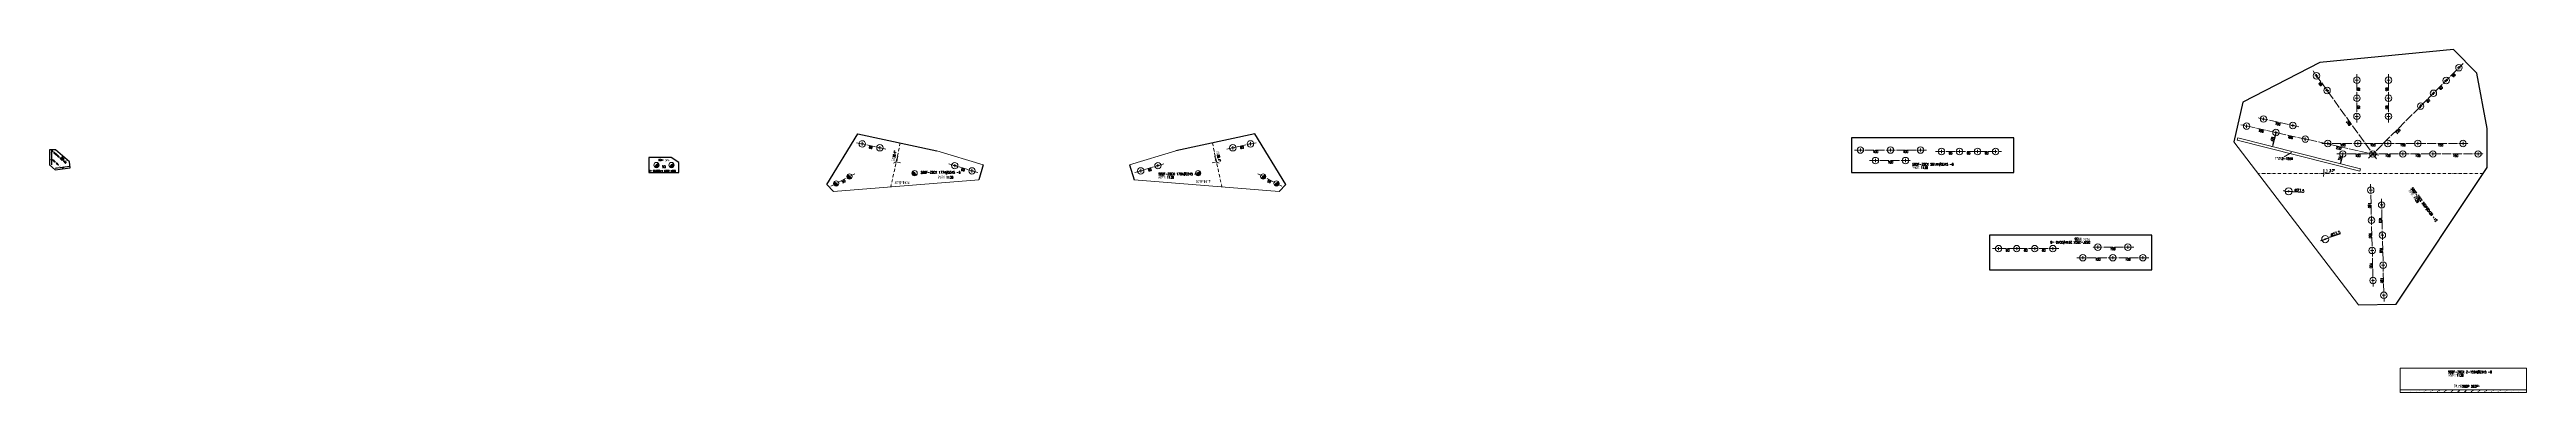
# Model space of a CAD drawing. Header units: millimetres. Extents: x -164 to 144402, y -33030 to 11430.
# Drawn here: x 18006 to 26246, y -15809 to -14671 of the extents above; entities that cross this region are included whole.
import ezdxf
from ezdxf.enums import TextEntityAlignment as Align

# ---------------------------------------------------------------- set-up
doc = ezdxf.new("R2010")
doc.units = ezdxf.units.MM
doc.header["$LTSCALE"] = 20
doc.header["$PDMODE"] = 1
doc.linetypes.add('DASHDOT2X', pattern=[1.75, 1.5, -0.125, 0, -0.125])
doc.linetypes.add('DIVIDE', pattern=[0.875, 0.5, -0.125, 0, -0.125, 0, -0.125])
for name, color, linetype, lineweight in [('1', 7, 'Continuous', 25), ('11', 3, 'Continuous', 13), ('12', 7, 'Continuous', 13), ('5', 1, 'Continuous', 13), ('7', 2, 'DASHDOT2X', 13), ('8', 3, 'DIVIDE', 13)]:
    doc.layers.add(name, color=color, linetype=linetype, lineweight=lineweight)
doc.styles.get("Standard").update_dxf_attribs({"font": 'simplex', "width": 0.7, "bigfont": 'gbhzfs.shx'})
doc.dimstyles.new('dimStyle3', dxfattribs={"dimtxt": 2.1, "dimasz": 1, "dimexe": 1.05, "dimexo": 0, "dimgap": 0.525, "dimtad": 1, "dimzin": 0, "dimdsep": 46, "dimtxsty": 'standard', "dimblk": 'OBLIQUE', "dimblk1": 'OBLIQUE', "dimblk2": 'OBLIQUE', "dimcen": 0.09, "dimadec": 0, "dimazin": 0, "dimtfac": 1, "dimtdec": 1, "dimtmove": 0, "dimatfit": 3, "dimfxl": 0, "dimtolj": 1, "dimtzin": 0, "dimarcsym": 0})

# ---------------------------------------------------------------- blocks, each defined once
blk = doc.blocks.new('M16')
for p, q in [((-0.71, -0.71), (0.71, 0.71)), ((-0.4, 0), (0.4, 0)), ((0, 0.4), (0, -0.4))]:
    blk.add_line(p, q)
blk.add_circle((0, 0), 1)
for radius in [0.8, 0.6, 0.4, 0.2]:
    blk.add_arc((0, 0), radius, 225, 45)
blk = doc.blocks.new('M20')
for p, q in [((-0.5, 0), (0.5, 0)), ((0, -0.5), (0, 0.5))]:
    blk.add_line(p, q)
blk.add_circle((0, 0), 1)
blk = doc.blocks.new('*D134')
at = {"layer": '12', "color": 0, "lineweight": -2}
for p, q in [((25400.2, -14993.4), (25399.6, -14993.2)), ((25412, -14948.9), (25401.4, -14991.1)), ((25412, -14946.4), (25411.4, -14946.2))]:
    blk.add_line(p, q, dxfattribs=at)
at = {"layer": '12', "color": 0}
for points in [[(25401, -14991), (25401.8, -14991.2), (25400.8, -14993.5)], [(25411.6, -14948.8), (25412.4, -14949), (25412.6, -14946.5)]]:
    blk.add_solid(points, dxfattribs=at)
at = {"layer": 'Defpoints', "color": 0}
for p in [(25400.8, -14993.5), (25400.8, -14993.5), (25412.6, -14946.5)]:
    blk.add_point(p, dxfattribs=at)
at = {"layer": '12', "color": 0, "insert": (25401.2, -14968.7), "char_height": 10, "attachment_point": 5, "rotation": 75.86549}
blk.add_mtext('48', dxfattribs=at)
blk = doc.blocks.new('*D135')
at = {"layer": '12', "color": 0, "lineweight": -2}
for p, q in [((25634.2, -15020.1), (25627.2, -15048)), ((25627.2, -15050.6), (25627.8, -15050.7)), ((25635.4, -15017.8), (25636.1, -15018))]:
    blk.add_line(p, q, dxfattribs=at)
at = {"layer": '12', "color": 0}
for points in [[(25626.8, -15047.9), (25627.6, -15048.1), (25626.6, -15050.4)], [(25633.8, -15020), (25634.6, -15020.2), (25634.8, -15017.7)]]:
    blk.add_solid(points, dxfattribs=at)
at = {"layer": 'Defpoints', "color": 0}
for p in [(25626.6, -15050.4), (25626.6, -15050.4), (25634.8, -15017.7)]:
    blk.add_point(p, dxfattribs=at)
at = {"layer": '12', "color": 0, "insert": (25625.3, -15032.7), "char_height": 10, "attachment_point": 5, "rotation": 75.86549}
blk.add_mtext('34', dxfattribs=at)
blk = doc.blocks.new('*D138')
at = {"layer": '12', "color": 0, "lineweight": -2}
for p, q in [((25440.6, -15140.4), (25438.1, -15140.2)), ((25443.1, -15140.6), (25466.5, -15142.7)), ((25504.6, -15146.1), (25469, -15142.9))]:
    blk.add_line(p, q, dxfattribs=at)
at = {"layer": '12', "color": 0}
for points in [[(25440.7, -15140), (25440.6, -15140.8), (25443.1, -15140.6)], [(25469.1, -15142.5), (25469, -15143.3), (25466.5, -15142.7)]]:
    blk.add_solid(points, dxfattribs=at)
at = {"layer": 'Defpoints', "color": 0}
for p in [(25443.1, -15140.6), (25466.5, -15142.7)]:
    blk.add_point(p, dxfattribs=at)
at = {"layer": '12', "color": 0, "insert": (25490.7, -15139.2), "char_height": 10, "attachment_point": 5, "rotation": 354.92314}
blk.add_mtext('∅23.5', dxfattribs=at)
blk = doc.blocks.new('*D139')
at = {"layer": '12', "color": 0, "lineweight": -2}
for p, q in [((25563.1, -15305.3), (25560.7, -15306.1)), ((25565.4, -15304.4), (25587.5, -15296.4)), ((25626.2, -15282.3), (25589.9, -15295.5))]:
    blk.add_line(p, q, dxfattribs=at)
at = {"layer": '12', "color": 0}
for points in [[(25562.9, -15304.9), (25563.2, -15305.7), (25565.4, -15304.4)], [(25589.7, -15295.1), (25590, -15295.9), (25587.5, -15296.4)]]:
    blk.add_solid(points, dxfattribs=at)
at = {"layer": 'Defpoints', "color": 0}
for p in [(25565.4, -15304.4), (25587.5, -15296.4)]:
    blk.add_point(p, dxfattribs=at)
at = {"layer": '12', "color": 0, "insert": (25610.6, -15282), "char_height": 10, "attachment_point": 5, "rotation": 19.98953}
blk.add_mtext('∅23.5', dxfattribs=at)

msp = doc.modelspace()

# ---------------------------------------------------------------- hatches: boundary and pattern name
at = {"layer": '12'}
h = msp.add_hatch(dxfattribs=at)
h.set_pattern_fill('ANSI31', color=256, scale=5, style=0)
edge = h.paths.add_edge_path()
edge.add_line((18012, -15003.557), (18012, -15053.557))
edge.add_line((18006, -15003.557), (18006, -15053.557))
h = msp.add_hatch(dxfattribs=at)
h.set_pattern_fill('ANSI31', color=256, scale=5, style=0)
edge = h.paths.add_edge_path()
edge.add_line((18024.181, -15064.218), (18073.74, -15057.593))
edge.add_line((18024.976, -15070.165), (18074.535, -15063.54))
h = msp.add_hatch(dxfattribs=at)
h.set_pattern_fill('ANSI31', color=256, scale=5, style=0)
edge = h.paths.add_edge_path()
edge.add_line((25825.894, -15809.178), (26245.894, -15809.178))
edge.add_line((25825.894, -15801.178), (26245.894, -15801.178))

# ---------------------------------------------------------------- linework, layer by layer
at = {"layer": '1'}
for p, q in [((25558.386, -14713.406), (25301.842, -14845.24)), ((26003.539, -14671.197), (25558.386, -14713.406)), ((26081.321, -14748.979), (26003.539, -14671.197)), ((26114.838, -14932.69), (26081.321, -14748.979)), ((25301.842, -14845.24), (25272.57, -14977.759)), ((20591.579, -15118.486), (20695.34, -14950.53)), ((20695.34, -14950.53), (20958.246, -15007.146)), ((22015.294, -14950.53), (21752.388, -15007.146)), ((22119.055, -15118.486), (22015.294, -14950.53)), ((24540, -14964.557), (24000, -14964.557)), ((24000, -14964.557), (24000, -15079.557)), ((24540, -15079.557), (24540, -14964.557)), ((26114.838, -15062.69), (26114.838, -14932.69)), ((18026, -15003.557), (18006, -15003.557)), ((18006, -15003.557), (18006, -15053.557)), ((18006, -15053.557), (18024.976, -15070.165)), ((18012, -15003.557), (18012, -15053.557)), ((18024.181, -15064.218), (18073.74, -15057.593)), ((18024.976, -15070.165), (18074.535, -15063.54)), ((18071.885, -15043.717), (18026, -15003.557)), ((18074.535, -15063.54), (18071.885, -15043.717)), ((20074.184, -15029.557), (20000, -15029.557)), ((20000, -15029.557), (20000, -15079.557)), ((20100, -15046.451), (20074.184, -15029.557)), ((20100, -15079.557), (20100, -15046.451)), ((21112.111, -15053.887), (21096.949, -15103.795)), ((21598.523, -15053.887), (21613.684, -15103.795)), ((26101.488, -15082.69), (26114.838, -15062.69)), ((20000, -15079.557), (20100, -15079.557)), ((20613.85, -15142.495), (20591.579, -15118.486)), ((22096.784, -15142.495), (22119.055, -15118.486)), ((24000, -15079.557), (24540, -15079.557)), ((25812.282, -15515.934), (26101.488, -15082.69)), ((25000, -15286.989), (24460, -15286.989)), ((24460, -15286.989), (24460, -15401.989)), ((25000, -15401.989), (25000, -15286.989)), ((24460, -15401.989), (25000, -15401.989)), ((25687.321, -15519.05), (25812.282, -15515.934))]:
    msp.add_line(p, q, dxfattribs=at)
at = {"layer": '12'}
for p, q in [((25272.57, -14977.759), (25687.321, -15519.05)), ((25285.724, -14964.572), (25283.771, -14972.33)), ((20822.474, -15044.263), (20813.641, -15048.038)), ((20822.474, -15044.263), (20837.138, -15047.421)), ((20827.662, -15024.922), (20824.504, -15039.585)), ((20824.504, -15039.585), (20826.88, -15038.051)), ((20826.88, -15038.051), (20825.346, -15035.675)), ((21888.16, -15044.263), (21873.496, -15047.421)), ((21882.972, -15024.922), (21886.13, -15039.585)), ((21883.754, -15038.051), (21885.288, -15035.675)), ((21886.13, -15039.585), (21883.754, -15038.051)), ((21888.16, -15044.263), (21896.992, -15048.038)), ((25464.551, -15013.257), (25440.366, -15027.158)), ((25571.54, -15082.69), (25571.54, -15067.69)), ((25693.293, -15067.208), (25691.34, -15074.966)), ((21096.949, -15103.795), (20613.85, -15142.495)), ((21613.684, -15103.795), (22096.784, -15142.495)), ((25452.328, -15141.636), (25457.328, -15141.636)), ((25454.828, -15144.136), (25454.828, -15139.136)), ((25571.54, -15082.69), (25570.969, -15092.669)), ((25576.54, -15081.69), (25578.54, -15079.69)), ((25591.54, -15081.69), (25576.54, -15081.69)), ((25578.54, -15079.69), (25580.54, -15081.69)), ((25573.97, -15300.391), (25578.97, -15300.391)), ((25576.47, -15302.891), (25576.47, -15297.891)), ((25825.894, -15729.178), (25825.894, -15809.178)), ((26245.894, -15729.178), (25825.894, -15729.178)), ((26245.894, -15809.178), (26245.894, -15729.178)), ((25825.894, -15801.178), (26245.894, -15801.178)), ((25825.894, -15809.178), (26245.894, -15809.178))]:
    msp.add_line(p, q, dxfattribs=at)
for centre in [(25454.828, -15141.636), (25576.47, -15300.391)]:
    msp.add_circle(centre, 11.75, dxfattribs=at)
at = {"layer": '7'}
for p, q in [((25746.543, -15033.907), (25535.858, -14741.998)), ((25720.696, -15031.832), (26035.358, -14717.159)), ((25681.884, -14912.69), (25681.954, -14752.69)), ((25786.838, -14912.69), (25786.838, -14752.69)), ((25488.507, -14927.435), (25351.802, -14897.24)), ((20690.178, -14980.106), (20787.937, -15001.158)), ((22020.455, -14980.106), (21922.697, -15001.158)), ((25754.368, -15022.003), (25295.43, -14920.632)), ((25564.838, -14982.69), (26054.838, -14982.69)), ((20998.14, -15050.618), (21093.822, -15079.685)), ((21712.494, -15050.618), (21616.811, -15079.685)), ((24010, -15004.557), (24250, -15004.557)), ((24060, -15039.557), (24200, -15039.557)), ((24280, -15009.557), (24500, -15009.557)), ((25614.838, -15017.69), (26104.838, -15017.69)), ((20684.999, -15083.228), (20605.101, -15124.655)), ((22025.635, -15083.228), (22105.533, -15124.655)), ((25727.335, -15117.928), (25735.81, -15457.822)), ((25763.57, -15167.04), (25772.045, -15506.934)), ((24690, -15331.989), (24470, -15331.989)), ((24990, -15361.989), (24750, -15361.989)), ((24940, -15326.989), (24800, -15326.989))]:
    msp.add_line(p, q, dxfattribs=at)
at = {"layer": '7', "color": 0, "linetype": 'ByBlock'}
for p, q in [((25691.34, -15074.966), (25283.771, -14972.33)), ((25693.293, -15067.208), (25285.724, -14964.572)), ((20958.246, -15007.146), (21112.111, -15053.887)), ((21752.388, -15007.146), (21598.523, -15053.887))]:
    msp.add_line(p, q, dxfattribs=at)
at = {"layer": '8'}
for p, q in [((20836.13, -14980.848), (20804.611, -15127.213)), ((21874.504, -14980.848), (21906.023, -15127.213)), ((26101.488, -15082.69), (25352.97, -15082.69))]:
    msp.add_line(p, q, dxfattribs=at)

# ---------------------------------------------------------------- block references
at = {"layer": '5'}
for name, p, xscale, yscale, zscale in [('M20', (25547.563, -14758.215), 10.75, 10.75, 10.75), ('M20', (26021.217, -14731.301), 10.75, 10.75, 10.75), ('M20', (25582.677, -14806.866), 10.75, 10.75, 10.75), ('M20', (25681.919, -14832.69), 10.75, 10.75, 10.75), ('M20', (25681.945, -14772.69), 10.75, 10.75, 10.75), ('M20', (25786.838, -14772.69), 10.75, 10.75, 10.75), ('M20', (25786.838, -14832.69), 10.75, 10.75, 10.75), ('M20', (25936.364, -14816.154), 10.75, 10.75, 10.75), ('M20', (25978.79, -14773.727), 10.75, 10.75, 10.75), ('M20', (25314.959, -14924.945), 10.75, 10.75, 10.75), ('M20', (25371.331, -14901.553), 10.75, 10.75, 10.75), ('M20', (25468.978, -14923.122), 10.75, 10.75, 10.75), ('M20', (25681.893, -14892.69), 10.75, 10.75, 10.75), ('M20', (25786.838, -14892.69), 10.75, 10.75, 10.75), ('M20', (25893.937, -14858.58), 10.75, 10.75, 10.75), ('M20', (20709.73, -14984.316), -10.75, 10.75, 10.75), ('M20', (20768.385, -14996.947), -10.75, 10.75, 10.75), ('M20', (21942.248, -14996.947), 10.75, 10.75, 10.75), ('M20', (22000.904, -14984.316), 10.75, 10.75, 10.75), ('M20', (24030, -15004.557), 10.75, 10.75, 10.75), ('M20', (24130, -15004.557), 10.75, 10.75, 10.75), ('M20', (24230, -15004.557), 10.75, 10.75, 10.75), ('M20', (25412.605, -14946.514), 10.75, 10.75, 10.75), ('M20', (25510.252, -14968.082), 10.75, 10.75, 10.75), ('M20', (25584.838, -14982.69), 10.75, 10.75, 10.75), ('M20', (25684.838, -14982.69), 10.75, 10.75, 10.75), ('M20', (25784.838, -14982.69), 10.75, 10.75, 10.75), ('M20', (25884.838, -14982.69), 10.75, 10.75, 10.75), ('M20', (26034.838, -14982.69), 10.75, 10.75, 10.75), ('M16', (20025, -15054.557), 8.75, 8.75, 8.75), ('M16', (20075, -15054.557), 8.75, 8.75, 8.75), ('M16', (20883.708, -15081.458), -8.75, 8.75, 8.75), ('M20', (21017.276, -15056.432), -10.75, 10.75, 10.75), ('M20', (21074.686, -15073.871), -10.75, 10.75, 10.75), ('M20', (21635.948, -15073.871), 10.75, 10.75, 10.75), ('M20', (21693.357, -15056.432), 10.75, 10.75, 10.75), ('M16', (21826.926, -15081.458), 8.75, 8.75, 8.75), ('M20', (24080, -15039.557), 10.75, 10.75, 10.75), ('M20', (24180, -15039.557), 10.75, 10.75, 10.75), ('M20', (24300, -15009.557), 10.75, 10.75, 10.75), ('M20', (24360, -15009.557), 10.75, 10.75, 10.75), ('M20', (24420, -15009.557), 10.75, 10.75, 10.75), ('M20', (24480, -15009.557), 10.75, 10.75, 10.75), ('M20', (25634.838, -15017.69), 10.75, 10.75, 10.75), ('M20', (25734.838, -15017.69), 10.75, 10.75, 10.75), ('M20', (25834.838, -15017.69), 10.75, 10.75, 10.75), ('M20', (25934.838, -15017.69), 10.75, 10.75, 10.75), ('M20', (26084.838, -15017.69), 10.75, 10.75, 10.75), ('M16', (20622.856, -15115.449), -8.75, 8.75, 8.75), ('M16', (20667.244, -15092.434), -8.75, 8.75, 8.75), ('M16', (22043.39, -15092.434), 8.75, 8.75, 8.75), ('M16', (22087.778, -15115.449), 8.75, 8.75, 8.75), ('M20', (25727.833, -15137.922), 10.75, 10.75, 10.75), ('M20', (25730.326, -15237.891), 10.75, 10.75, 10.75), ('M20', (25764.069, -15187.034), 10.75, 10.75, 10.75), ('M20', (24490, -15331.989), 10.75, 10.75, 10.75), ('M20', (24550, -15331.989), 10.75, 10.75, 10.75), ('M20', (24610, -15331.989), 10.75, 10.75, 10.75), ('M20', (24670, -15331.989), 10.75, 10.75, 10.75), ('M20', (24820, -15326.989), 10.75, 10.75, 10.75), ('M20', (24920, -15326.989), 10.75, 10.75, 10.75), ('M20', (25766.561, -15287.003), 10.75, 10.75, 10.75), ('M20', (24770, -15361.989), 10.75, 10.75, 10.75), ('M20', (24870, -15361.989), 10.75, 10.75, 10.75), ('M20', (24970, -15361.989), 10.75, 10.75, 10.75), ('M20', (25732.819, -15337.86), 10.75, 10.75, 10.75), ('M20', (25769.054, -15386.972), 10.75, 10.75, 10.75), ('M20', (25735.311, -15437.829), 10.75, 10.75, 10.75), ('M20', (25771.547, -15486.941), 10.75, 10.75, 10.75)]:
    msp.add_blockref(name, p, dxfattribs=dict(at, xscale=xscale, yscale=yscale, zscale=zscale))

# ---------------------------------------------------------------- texts
at = {"layer": '11', "width": 0.7}
for s, rotation, p in [('60', 305.819787, (25563.904, -14783.419)), ('60', 89.9750888, (25683.432, -14802.69)), ('60', 270, (25785.338, -14802.69)), ('60', 45.0018572, (25958.638, -14796.001)), ('60', 45.0018572, (26001.064, -14753.575)), ('100', 347.5443047, (25419.831, -14913.802)), ('260', 305.819787, (25657.541, -14913.156)), ('60', 89.9750888, (25683.406, -14862.69)), ('60', 270, (25785.338, -14862.69)), ('60', 45.0018572, (25916.211, -14838.428)), ('60', 347.8471039, (20738.742, -14992.098)), ('60', 12.1528961, (21971.892, -14992.098)), ('100', 347.5443047, (25363.459, -14937.194)), ('100', 347.5443047, (25461.105, -14958.763)), ('230', 347.5443047, (25622.222, -14994.351)), ('225', 45.0018572, (25815.449, -14939.196)), ('60', 343.1022942, (21045.545, -15066.587)), ('60', 16.8977058, (21665.089, -15066.587)), ('50', 27.4067718, (20645.74, -15105.273)), ('50', 332.5932282, (22064.893, -15105.273)), ('100', 271.4283691, (25727.58, -15187.944)), ('100', 271.4283691, (25763.815, -15237.056)), ('100', 271.4283691, (25730.073, -15287.913)), ('100', 271.4283691, (25732.565, -15387.882)), ('100', 271.4283691, (25766.308, -15337.025)), ('100', 271.4283691, (25768.801, -15436.994))]:
    msp.add_text(s, height=8, rotation=rotation, dxfattribs=at).set_placement(p, align=Align.TOP_CENTER)
for s, p in [('100', (25634.838, -14984.19)), ('100', (25734.838, -14984.19)), ('100', (25834.838, -14984.19)), ('150', (25959.838, -14984.19)), ('50', (20050, -15056.057)), ('100', (24080, -15006.057)), ('100', (24130, -15041.057)), ('100', (24180, -15006.057)), ('60', (24330, -15011.057)), ('60', (24390, -15011.057)), ('60', (24450, -15011.057)), ('100', (25684.838, -15019.19)), ('100', (25784.838, -15019.19)), ('100', (25884.838, -15019.19)), ('150', (26009.838, -15019.19)), ('60', (24520, -15333.489)), ('60', (24580, -15333.489)), ('60', (24640, -15333.489)), ('100', (24820, -15363.489)), ('100', (24870, -15328.489)), ('100', (24920, -15363.489))]:
    msp.add_text(s, height=8, dxfattribs=at).set_placement(p, align=Align.TOP_CENTER)
at = {"layer": '12', "width": 0.7}
for s, height, rotation, p in [('与角钢118H、119H焊', 3.84, 138.8068442, (18044.1, -15057.157)), ('5B2F-ZBCK 172H#Q345 -6 ', 3.84, 138.8068442, (18063.181, -15045.895)), ('存档编号：1138 ', 3.84, 138.8068442, (18066.722, -15041.85)), ('5B2F-ZBCK 174#Q235 -6 ', 5.6, 180, (20088.951, -15069.313)), ('存档编号：1138 ', 5.6, 180, (20067.926, -15033.157)), ('5B2F-ZBCK 177H#Q345 -6 ', 8, 0.0582606, (20903.942, -15085.435)), ('5B2F-ZBCK 176H#Q345 -6 ', 8, 359.9417394, (21694.932, -15090.176)), ('此边下料不能有正差', 8, 0.0582606, (20816.668, -15120.284)), ('存档编号：1138 ', 8, 0.0582606, (20961.094, -15101.432)), ('存档编号：1138 ', 8, 359.9417394, (21694.921, -15101.376)), ('此边下料不能有正差', 8, 0.0582606, (21817.997, -15116.141)), ('存档编号：1138 ', 8, 306.7784585, (25850.159, -15140.939)), ('5B2F-ZBCK 262P#Q420 -12 ', 8, 306.7784585, (25859.13, -15134.233)), ('5B2F-ZBCK 261H#Q345 -8 ', 8, 180, (24794.4, -15304.989)), ('存档编号：1138 ', 8, 180, (24794.4, -15293.789))]:
    msp.add_text(s, height=height, rotation=rotation, dxfattribs=at).set_placement(p, align=Align.BOTTOM_LEFT)
for rotation, p in [(77.8471039, (20822.479, -15025.529)), (282.1528961, (21888.379, -15026.567))]:
    msp.add_text('正曲38.4°', height=8, rotation=rotation, dxfattribs=at).set_placement(p, align=Align.BOTTOM_CENTER)
for s, p in [('存档编号：1138 ', (24202.8, -15069.557)), ('5B2F-ZBCK 261AH#Q345 -8 ', (24202.8, -15058.357)), ('5B2F-ZBCK 2-155H#Q345 -8 ', (25984.929, -15747.702)), ('存档编号：1138 ', (25984.929, -15758.902)), ('打坡口与板262P、263P焊', (26003.996, -15795.614))]:
    msp.add_text(s, height=8, dxfattribs=at).set_placement(p, align=Align.BOTTOM_LEFT)
for s, p in [('正面焊板2-155H', (25439.304, -15039.729)), ('正曲3.7°', (25593.54, -15079.69))]:
    msp.add_text(s, height=8, dxfattribs=at).set_placement(p, align=Align.BOTTOM_CENTER)

# ---------------------------------------------------------------- dimensions: what is measured, and where the dimension line sits
at = {"layer": '12'}
for p1, p2, picture, middle in [((25412.605, -14946.514), (25400.763, -14993.542), '*D134', (25401.229, -14968.654)), ((25634.838, -15017.69), (25626.598, -15050.412), '*D135', (25625.263, -15032.677))]:
    dim = msp.add_aligned_dim(p1=p1, p2=p2, distance=0, dimstyle='dimStyle3', override={"dimtxt": 10, "dimasz": 2.5, "dimexe": 1.25, "dimexo": 0.625, "dimgap": 0.625, "dimdec": 0, "dimzin": 8, "dimcen": 2.5, "dimtdec": 2, "dimtolj": 0, "dimtzin": 8}, dxfattribs=at)
    dim.commit()
    dim.dimension.update_dxf_attribs({"geometry": picture, "text_midpoint": middle})
for p1, p2, picture, middle in [((25443.124, -15140.597), (25466.532, -15142.676), '*D138', (25490.229, -15144.781)), ((25565.428, -15304.408), (25587.512, -15296.375), '*D139', (25612.568, -15287.26))]:
    dim = msp.add_diameter_dim_2p(p1=p1, p2=p2, dimstyle='dimStyle3', override={"dimtxt": 10, "dimasz": 2.5, "dimexe": 1.25, "dimexo": 0.625, "dimgap": 0.625, "dimzin": 8, "dimcen": 2.5, "dimtdec": 2, "dimtolj": 0, "dimtzin": 8}, dxfattribs=at)
    dim.commit()
    dim.dimension.update_dxf_attribs({"geometry": picture, "text_midpoint": middle, "dimtype": 163})

doc.saveas('drawing.dxf')
